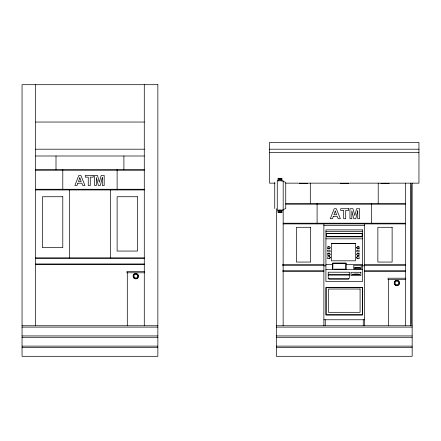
<?xml version="1.0" encoding="UTF-8"?>
<svg xmlns="http://www.w3.org/2000/svg" width="441" height="441" viewBox="0 0 441 441"><rect width="100%" height="100%" fill="white"/><g stroke="black" fill="none" stroke-linecap="round" stroke-linejoin="round"><path stroke-width="0.66" d="M329.482 248.691L330.502 247.754L329.482 246.866L327.784 246.866L327.784 248.691L329.482 248.691L327.784 248.647M329.482 255.212L330.502 254.281L329.482 253.388L327.784 253.388L327.784 255.212L329.482 255.212L327.784 255.168M329.482 258.47C331.924 256.21 328.876 259.661 327.784 258.426M356.356 247.798L357.375 246.866L359.073 246.866L359.073 248.691L357.375 248.691L356.356 247.754L357.375 246.91L359.073 246.91M357.375 253.388L356.356 254.319L357.375 255.212L359.073 255.212L359.073 253.388L357.375 253.388L359.073 253.432M359.073 258.47L359.073 256.651L357.375 256.651L356.356 257.538L357.375 258.47L359.073 258.426M357.375 256.695L356.356 257.583L357.375 258.47M282.813 209.701L285.74 208.565L285.74 182.398L282.813 181.262M35.633 122.041L144.279 122.041M35.633 149.201L144.279 149.201M269.561 149.201L418.95 149.201M269.561 152.597L418.95 152.597M35.633 155.993L144.279 155.993M35.633 169.57L144.279 169.57M35.633 170.254L144.279 170.254M281.876 178.335L278.073 178.274L278.073 181.014M278.073 179.018L281.876 179.018M279.241 180.777L277.262 180.777L277.262 210.186L283.194 210.186M280.559 180.777L283.194 180.777L283.144 264.639M275.068 183.153L269.561 183.153L269.561 142.41L418.95 142.41L418.95 183.153L285.856 183.153M299.445 183.357L307.581 183.357M340.187 183.357L348.324 183.357M380.93 183.357L389.067 183.357M299.582 183.495L307.443 183.495M340.325 183.495L348.186 183.495M381.068 183.495L388.929 183.495M300.26 183.561L306.765 183.561M341.003 183.561L347.508 183.561M381.746 183.561L388.251 183.561M35.633 189.266L144.279 189.266M35.633 189.944L144.279 189.944M285.856 203.522L405.367 203.522M285.856 204.205L405.367 204.205M278.073 211.945L281.876 211.945M281.876 212.573L278.073 212.634L278.073 210.114M283.144 223.218L405.367 223.218M283.144 223.896L405.367 223.896M323.881 225.516L364.624 225.516M325.921 231.641L362.59 231.641M326.428 233.57L362.078 233.57M326.428 236.674L362.078 236.674M325.921 238.829L362.59 238.829M331.428 243.421L355.799 243.421M327.784 246.91L329.482 246.91M359.073 248.647L357.375 248.691M327.784 250.168L329.482 250.13L330.502 251.061L329.482 251.949L327.784 251.905L327.784 250.13M327.784 253.432L329.482 253.388M359.073 255.168L357.375 255.212M329.482 256.695L330.502 257.583L329.482 256.651L327.784 256.651L327.784 258.47M35.633 257.847L144.279 257.847M35.633 258.525L144.279 258.525M332.712 263.227L346.025 263.227M35.633 263.961L144.279 263.961M35.633 264.639L144.279 264.639M323.881 264.639L282.461 264.639L282.461 265.317L323.881 265.317M325.921 264.661L332.712 264.661M346.295 264.661L362.59 264.661M364.624 264.639L405.367 264.639M364.624 265.317L405.367 265.317M323.881 265.835L325.921 265.835M362.59 265.835L364.624 265.835M325.921 269.457L362.59 269.457M323.881 270.746L282.802 270.746L282.802 271.43L323.881 271.43M364.624 270.746L405.367 270.746M364.624 271.43L405.367 271.43M328.225 274.506L349.278 274.506M328.225 275.107L349.278 275.107M323.881 319.758L364.624 319.758M22.05 325.75L157.856 325.75M276.353 325.75L412.159 325.75M22.05 327.112L157.856 327.112M276.353 327.112L412.159 327.112M22.05 335.937L157.856 335.937M276.353 335.937L412.159 335.937M22.05 337.293L157.856 337.293M276.353 337.293L412.159 337.293M22.05 346.124L157.856 346.124M276.353 346.124L412.159 346.124M22.05 347.48L157.856 347.48M276.353 347.48L412.159 347.48M412.159 183.153L412.159 356.306L276.353 356.306L276.353 208.643M411.139 184.509L411.139 324.394M410.803 183.153L410.803 325.75M405.367 183.153L405.367 278.304M405.367 279.577L405.367 325.75M388.394 279.577L388.394 325.75M378.207 183.153L378.207 203.522M371.416 203.522L371.416 223.896M364.624 223.896L364.624 325.75M363.268 319.758L363.268 325.75M348.599 278.503L348.599 279.241L328.903 279.241L328.903 278.503M346.025 269.457L346.025 263.106L332.712 263.106L332.712 269.457M345.893 263.227L345.893 269.457M345.413 269.457L345.413 269.153L334.212 269.153L334.212 269.457M332.845 263.227L332.845 269.457M325.243 319.758L325.243 325.75M323.881 223.896L323.881 325.75M317.096 203.522L317.096 223.896M310.304 183.153L310.304 203.522M283.144 265.317L283.144 270.746M283.144 271.43L283.144 325.75M281.876 178.274L281.876 181.014M281.876 210.114L281.876 212.634M280.84 180.937L280.84 178.87L279.203 178.87L279.203 180.937M280.84 209.877L280.84 212.634M279.203 209.877L279.203 212.634M274.737 182.398L274.737 208.565M144.279 84.694L144.279 271.507M144.279 272.759L144.279 325.75M127.3 272.786L127.3 325.75M123.904 155.993L123.904 169.57M117.119 169.57L117.119 189.944M110.327 189.944L110.327 257.847M69.584 189.944L69.584 257.847M62.793 169.57L62.793 189.944M56.001 155.993L56.001 169.57M35.633 84.694L35.633 325.75M102.312 177.591L100.328 185.474L98.382 185.474L96.397 177.591L96.397 185.474L94.517 185.474L94.517 175.457L97.544 175.457L99.363 182.293L101.16 175.457L104.192 175.457L104.192 185.474L102.312 185.474L102.312 177.591M357.739 210.853L355.749 218.736L353.803 218.736L351.824 210.853L351.824 218.736L349.945 218.736L349.945 208.72L352.971 208.72L354.79 215.55L356.587 208.72L359.619 208.72L359.619 218.736L357.739 218.736L357.739 210.853M77.853 183.202L77.026 185.474L74.882 185.474L78.779 175.457L80.918 175.457L84.926 185.474L82.726 185.474L81.855 183.202L77.853 183.202M79.827 177.795L78.47 181.51L81.205 181.51L79.827 177.795M333.275 216.459L332.448 218.736L330.303 218.736L334.206 208.72L336.345 208.72L340.353 218.736L338.153 218.736L337.277 216.459L333.275 216.459M335.248 211.057L333.898 214.773L336.632 214.773L335.248 211.057M357.375 250.13L356.356 251.061L357.375 251.949L359.073 251.949L359.073 250.13L357.375 250.13M157.856 84.694L22.05 84.694L22.05 356.306L157.856 356.306L157.856 84.694M93.244 175.457L85.284 175.457L85.284 177.155L88.255 177.155L88.255 185.474L90.278 185.474L90.278 177.155L93.244 177.155L93.244 175.457M62.793 196.736L42.419 196.736L42.419 247.66L62.793 247.66L62.793 196.736M137.487 196.736L117.119 196.736L117.119 251.056L137.487 251.056L137.487 196.736M348.666 208.72L340.711 208.72L340.711 210.412L343.682 210.412L343.682 218.736L345.7 218.736L345.7 210.412L348.666 210.412L348.666 208.72M310.64 227.291L296.385 227.291L296.385 262.059L310.64 262.059L310.64 227.291M392.126 227.291L377.865 227.291L377.865 262.059L392.126 262.059L392.126 227.291M362.59 229.888L325.921 229.888L325.921 281.441L362.59 281.441L362.59 229.888M362.078 233.416L326.428 233.416L326.428 236.828L362.078 236.828L362.078 233.416M355.435 243.322L331.423 243.322L331.423 260.813L355.435 260.813L355.435 243.322M361.234 265.289L353.765 265.289L353.765 268.883L361.234 268.883L361.234 265.289M359.421 267.444L356.025 267.444L356.025 267.748L354.327 267.748L354.327 268.045L360.777 268.045L359.421 267.444M144.615 271.43L126.964 271.43L126.964 272.786L144.615 272.786L144.615 271.43M349.278 272.213L328.225 272.213L328.225 278.503L349.278 278.503L349.278 272.213M360.865 272.29L351.014 272.29L351.014 275.581L360.865 275.581L360.865 272.29M358.158 274.01L354.084 274.01L354.084 274.308L352.045 274.308L352.045 274.605L359.856 274.605L359.856 274.308L358.158 274.308L358.158 274.01M137.487 274.484L134.092 274.484L134.092 277.88L137.487 277.88L137.487 274.484M405.709 278.216L388.052 278.216L388.052 279.577L405.709 279.577L405.709 278.216M398.581 281.275L395.186 281.275L395.186 284.671L398.581 284.671L398.581 281.275M362.59 287.427L325.921 287.427L325.921 314.99L362.59 314.99L362.59 287.427M362.386 287.609L326.125 287.609L326.125 314.813L362.386 314.813L362.386 287.609M360.082 289.026L328.457 289.026L328.457 312.316L360.082 312.316L360.082 289.026M134.433 278.536A2.718 2.718 0 0 0 138.507 276.182A2.718 2.718 0 0 0 134.433 273.828A2.718 2.718 0 0 0 134.433 278.536M134.571 278.299A2.442 2.442 0 0 0 138.231 276.182A2.442 2.442 0 0 0 134.571 274.065A2.442 2.442 0 0 0 134.571 278.299M395.522 285.321A2.718 2.718 0 0 0 399.596 282.973A2.718 2.718 0 0 0 395.522 280.619A2.718 2.718 0 0 0 395.522 285.321M395.66 285.084A2.442 2.442 0 0 0 399.325 282.973A2.442 2.442 0 0 0 395.66 280.856A2.442 2.442 0 0 0 395.66 285.084"/></g></svg>
